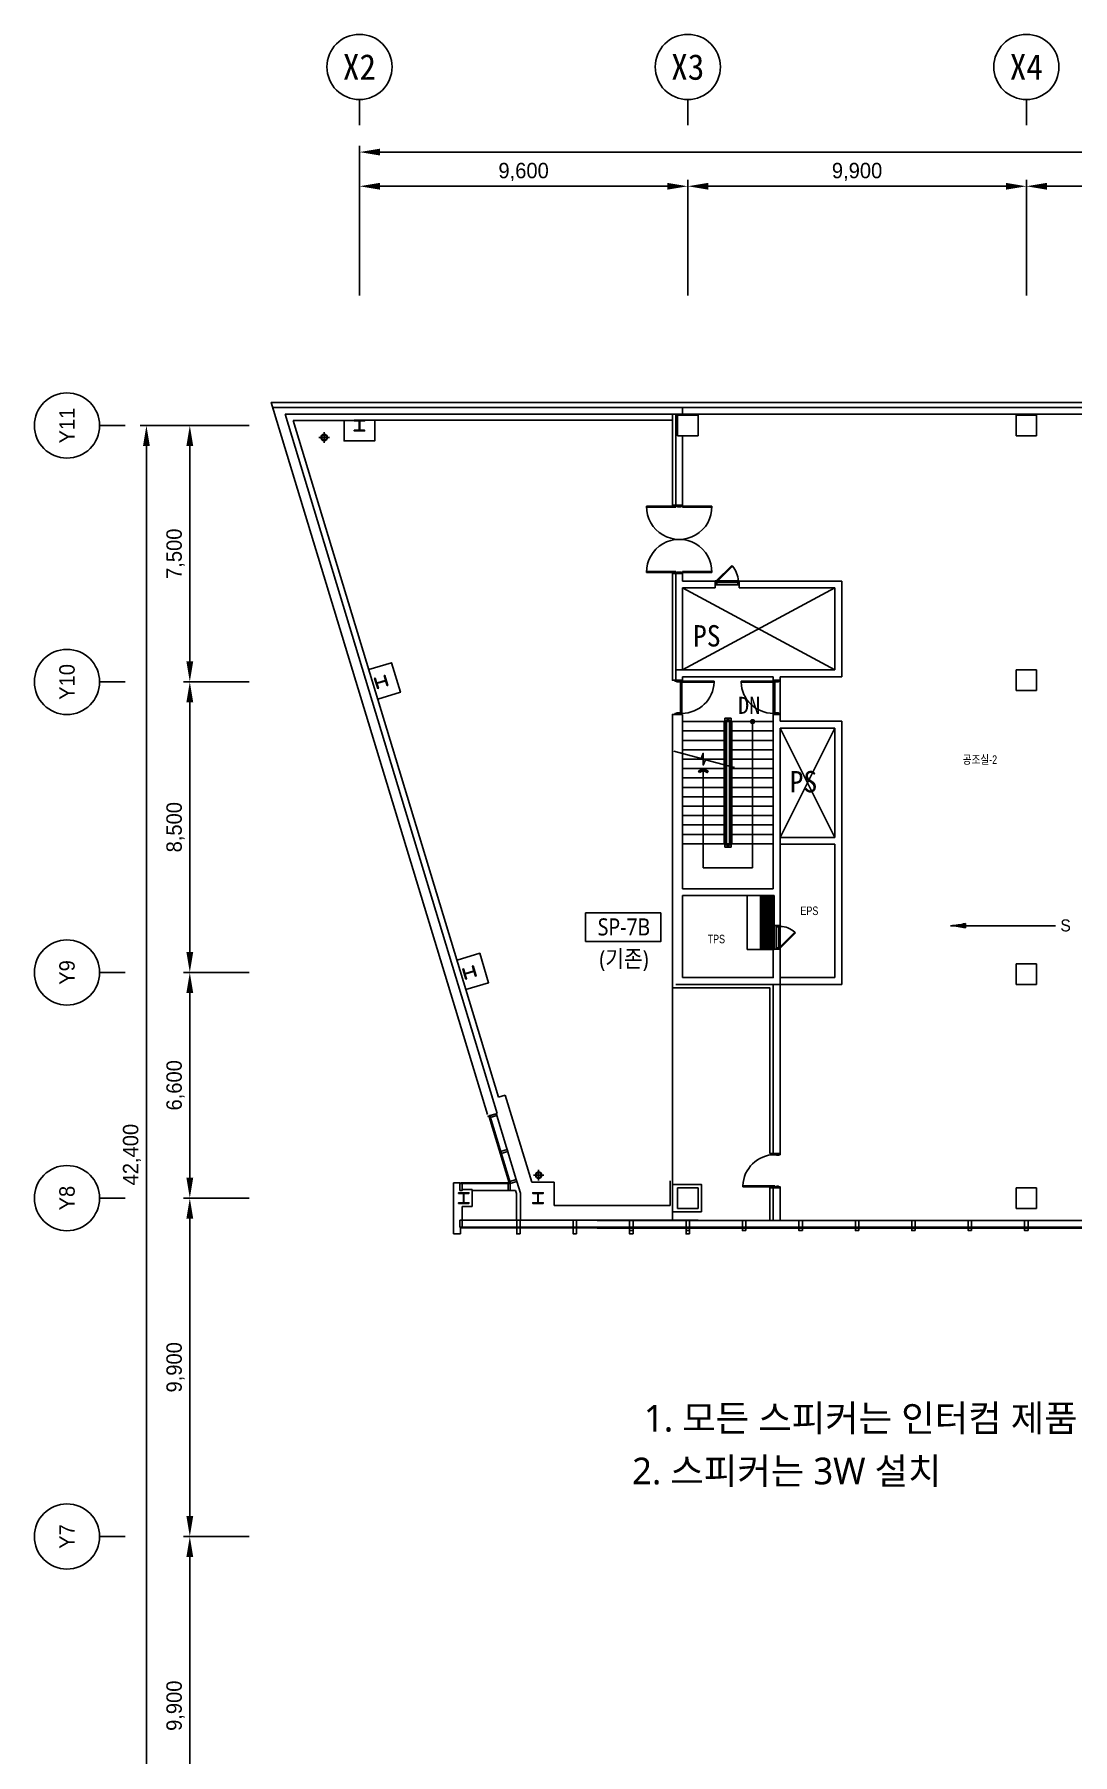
# Model space of a CAD drawing. Header units: millimetres. Extents: x 11414 to 120121, y 3637 to 81420.
# Drawn here: x 11414 to 41768, y 31098 to 81420 of the extents above; entities that cross this region are included whole.
import ezdxf
from ezdxf.enums import TextEntityAlignment as Align

# ---------------------------------------------------------------- set-up
doc = ezdxf.new("R2010")
doc.units = ezdxf.units.MM
doc.header["$LTSCALE"] = 100
doc.linetypes.add('CEN3', pattern=[26, 20, -2, 2, -2])
doc.layers.get('0').update_dxf_attribs({"color": 251})
for name, color, linetype in [('1_추가면적가능영역', 1, 'Continuous'), ('3', 3, 'Continuous'), ('7', 7, 'Continuous'), ('ARC-7$0$A-DOR', 4, 'Continuous'), ('ARC-7$0$ARCH', 9, 'Continuous'), ('ARC-7$0$arch-col', 9, 'Continuous'), ('ARC-7$0$DIM', 7, 'Continuous'), ('ARC-7$0$DOR', 4, 'Continuous'), ('arch', 8, 'Continuous'), ('fire', 2, 'Continuous'), ('sp', 21, 'Continuous'), ('SYM', 7, 'Continuous'), ('W2', 2, 'CEN3')]:
    doc.layers.add(name, color=color, linetype=linetype)
doc.styles.add('ARC-7$0$돋움', font='')
doc.styles.add('ARC-7$0$울릉도l', font='')
doc.styles.add('GHD', font='HYWULM.TTF')
doc.styles.add('lpk', font='HYWULM.TTF')
doc.styles.add('SUKWOO', font='malgun.ttf')
doc.styles.add('돋움', font='')
doc.styles.add('울릉도l', font='')
doc.styles.get('ARC-7$0$돋움').set_extended_font_data('DotumChe')
doc.styles.get('ARC-7$0$울릉도l').set_extended_font_data('Dotum')
doc.styles.get('돋움').set_extended_font_data('DotumChe')
doc.styles.get('울릉도l').set_extended_font_data('Dotum')

# ---------------------------------------------------------------- blocks, each defined once
blk = doc.blocks.new('ARC-7$0$MULLION_100X300')
blk.add_lwpolyline([(0, -50), (0, 50), (300, 50), (300, -50)], close=True)
blk = doc.blocks.new('ARC-7$0$dor-1000x200conc')
at = {"layer": 'ARC-7$0$A-DOR'}
for p, q in [((30, 1140), (30, 200)), ((60, 1140), (30, 1140)), ((60, 1140), (60, 200)), ((30, 200), (60, 200))]:
    blk.add_line(p, q, dxfattribs=at)
for points in [[(0, 200), (0, 0), (30, 0), (30, 45), (45, 45), (45, 155), (30, 155), (30, 200)], [(1000, 200), (1000, 0), (970, 0), (970, 45), (955, 45), (955, 155), (970, 155), (970, 200)]]:
    blk.add_lwpolyline(points, close=True, dxfattribs=at)
blk.add_arc((30, 200), 940, 0, 88.1729, dxfattribs=at)
at = {"layer": 'ARC-7$0$DOR', "color": 9}
for points in [[(30, 200), (970, 200)], [(955, 155), (45, 155)]]:
    blk.add_lwpolyline(points, dxfattribs=at)
blk = doc.blocks.new('ARC-7')
at = {"layer": 'ARC-7$0$ARCH'}
h = blk.add_hatch(color=251, dxfattribs=at)
edge = h.paths.add_edge_path()
edge.add_arc((613428, -436468), 80, -90, 90)
edge.add_arc((613428, -436468), 80, 90, 270)
h = blk.add_hatch(color=251, dxfattribs=at)
edge = h.paths.add_edge_path()
edge.add_arc((613428, -436468), 80, -90, 90)
edge.add_arc((613428, -436468), 80, 90, 270)
blk.add_hatch(color=251, dxfattribs=at).paths.add_polyline_path([(611850, -437923), (611872, -437961), (611988, -437895), (612103, -437961), (612125, -437923), (611988, -437843)])
blk.add_hatch(color=251, dxfattribs=at).paths.add_polyline_path([(611850, -437923), (611872, -437961), (611988, -437895), (612103, -437961), (612125, -437923), (611988, -437843)])
at = {"color": 251}
for p, q in [((601934, -418271), (601934, -419021)), ((611534, -418271), (611534, -419021)), ((621434, -418271), (621434, -419021))]:
    blk.add_line(p, q, dxfattribs=at)
for centre in [(601934, -417318), (611534, -417318), (621434, -417318)]:
    blk.add_circle(centre, 953, dxfattribs=at)
at = {"layer": 'ARC-7$0$ARCH', "color": 251}
for p, q in [((684313, -427128), (608884, -427129)), ((611383, -427279), (599400, -427279)), ((605963, -447929), (599757, -427479)), ((599757, -427479), (611083, -427479)), ((601780, -427663), (599996, -427663)), ((599996, -427663), (606002, -447457)), ((611383, -427479), (608884, -427479)), ((611183, -430138), (611183, -427479)), ((611183, -430138), (611183, -427479)), ((684163, -427278), (611383, -427279)), ((611383, -427479), (611383, -427279)), ((624833, -427479), (611383, -427479)), ((594335, -427808), (595085, -427808)), ((594335, -427808), (595085, -427808)), ((597435, -427808), (595517, -427808)), ((598704, -427808), (596786, -427808)), ((600746, -428155), (601055, -428155)), ((600901, -428309), (600901, -428000)), ((611383, -430138), (611383, -428108)), ((611383, -430138), (611383, -428108)), ((595704, -469608), (595704, -428408)), ((596973, -434708), (596973, -428408)), ((610328, -430168), (611183, -430168)), ((610328, -430168), (611183, -430168)), ((610328, -430198), (611183, -430198)), ((610328, -430198), (611183, -430198)), ((611183, -430138), (611083, -430138)), ((611183, -430138), (611083, -430138)), ((611183, -430138), (611383, -430138)), ((611183, -430138), (611383, -430138)), ((611183, -430198), (611183, -430168)), ((611183, -430198), (611183, -430168)), ((611383, -430198), (611383, -430168)), ((612238, -430168), (611383, -430168)), ((611383, -430198), (611383, -430168)), ((612238, -430168), (611383, -430168)), ((612238, -430198), (611383, -430198)), ((612238, -430198), (611383, -430198)), ((610328, -432078), (611183, -432078)), ((610328, -432078), (611183, -432078)), ((610328, -432108), (611183, -432108)), ((610328, -432108), (611183, -432108)), ((611183, -432138), (611083, -432138)), ((611183, -432138), (611083, -432138)), ((611183, -432108), (611183, -432078)), ((611183, -432108), (611183, -432078)), ((611183, -434958), (611183, -432138)), ((611183, -432138), (611383, -432138)), ((611183, -434958), (611183, -432138)), ((611183, -432138), (611383, -432138)), ((611383, -432108), (611383, -432078)), ((612238, -432078), (611383, -432078)), ((611383, -432108), (611383, -432078)), ((612238, -432078), (611383, -432078)), ((612238, -432108), (611383, -432108)), ((612238, -432108), (611383, -432108)), ((611383, -432358), (611383, -432138)), ((611383, -432358), (611383, -432138)), ((612818, -431901), (612367, -432351)), ((612840, -431922), (612388, -432373)), ((612840, -431922), (612818, -431901)), ((611183, -434958), (611183, -432358)), ((611183, -434958), (611183, -432358)), ((611383, -432358), (612337, -432358)), ((615833, -432558), (611383, -434958)), ((615833, -432558), (611383, -434958)), ((611383, -432558), (612337, -432558)), ((611383, -434958), (611383, -432558)), ((611383, -432558), (612337, -432558)), ((611383, -434958), (611383, -432558)), ((611383, -432558), (615833, -434958)), ((611383, -432558), (615833, -434958)), ((612337, -432358), (612337, -432558)), ((612367, -432351), (612388, -432373)), ((613037, -432358), (616033, -432358)), ((613037, -432358), (613037, -432558)), ((613037, -432558), (615833, -432558)), ((613037, -432558), (615833, -432558)), ((615833, -434958), (615833, -432558)), ((616033, -435158), (616033, -432358)), ((615833, -434958), (615833, -434487)), ((611183, -435258), (611183, -434958)), ((611183, -434958), (615833, -434958)), ((611183, -435258), (611183, -434958)), ((611183, -434958), (615833, -434958)), ((611383, -435258), (611183, -435258)), ((611383, -435258), (611183, -435258)), ((614033, -435158), (611383, -435158)), ((611383, -435158), (611383, -435258)), ((614033, -435158), (611383, -435158)), ((611383, -435158), (611383, -435258)), ((614033, -441358), (614033, -435158)), ((614033, -441358), (614033, -435158)), ((616033, -435158), (614233, -435158)), ((616033, -435158), (614233, -435158)), ((614233, -436458), (614233, -435158)), ((594335, -435308), (595085, -435308)), ((598704, -435308), (596786, -435308)), ((598704, -435308), (596786, -435308)), ((612302, -435288), (611363, -435288)), ((611363, -435288), (611363, -435318)), ((612302, -435288), (611363, -435288)), ((611363, -435288), (611363, -435318)), ((612302, -435318), (611363, -435318)), ((612302, -435318), (611363, -435318)), ((612302, -435318), (612302, -435288)), ((612302, -435318), (612302, -435288)), ((613093, -435288), (614033, -435288)), ((613093, -435318), (613093, -435288)), ((613093, -435318), (614033, -435318)), ((614033, -435288), (614033, -435318)), ((596973, -443208), (596973, -435908)), ((611183, -436258), (611383, -436258)), ((611183, -436258), (611383, -436258)), ((611383, -436258), (611383, -441358)), ((611383, -436258), (611383, -441358)), ((611383, -436468), (612613, -436468)), ((611383, -436468), (612613, -436468)), ((611383, -436743), (612593, -436743)), ((611383, -436743), (612593, -436743)), ((612593, -436468), (612593, -440043)), ((612593, -436468), (612593, -440043)), ((612613, -436368), (612803, -436368)), ((612613, -436368), (612613, -440143)), ((612613, -436368), (612803, -436368)), ((612613, -436368), (612613, -440143)), ((612663, -436418), (612753, -436418)), ((612663, -436418), (612663, -440093)), ((612663, -436418), (612753, -436418)), ((612663, -436418), (612663, -440093)), ((612663, -436468), (612753, -436468)), ((612663, -436468), (612753, -436468)), ((612753, -436418), (612753, -440093)), ((612753, -436418), (612753, -440093)), ((612803, -436368), (612803, -440143)), ((612803, -436368), (612803, -440143)), ((612803, -436468), (614033, -436468)), ((612803, -436468), (614033, -436468)), ((612823, -436468), (612823, -440043)), ((612823, -436468), (612823, -440043)), ((612823, -436743), (614033, -436743)), ((612823, -436743), (614033, -436743)), ((613428, -436468), (613428, -440743)), ((613428, -436468), (613428, -440743)), ((614233, -436458), (615833, -436458)), ((614233, -436458), (616033, -436458)), ((615833, -436658), (614233, -436658)), ((614233, -436658), (614233, -444158)), ((615833, -436658), (614233, -436658)), ((614233, -436658), (614233, -442430)), ((615833, -437158), (615833, -436658)), ((615833, -439858), (615833, -436658)), ((616033, -444158), (616033, -436458)), ((611383, -437018), (612593, -437018)), ((611383, -437018), (612593, -437018)), ((611383, -437293), (612593, -437293)), ((611383, -437293), (612593, -437293)), ((612823, -437018), (614033, -437018)), ((612823, -437018), (614033, -437018)), ((612823, -437293), (614033, -437293)), ((612823, -437293), (614033, -437293)), ((611383, -437568), (612593, -437568)), ((611383, -437568), (612593, -437568)), ((612823, -437568), (614033, -437568)), ((612823, -437568), (614033, -437568)), ((611383, -437843), (612593, -437843)), ((611383, -437843), (612593, -437843)), ((611383, -438118), (612593, -438118)), ((611383, -438118), (612593, -438118)), ((611988, -437843), (611988, -440743)), ((611988, -437843), (611988, -440743)), ((612823, -437843), (614033, -437843)), ((612823, -437843), (614033, -437843)), ((612823, -438118), (614033, -438118)), ((612823, -438118), (614033, -438118)), ((616033, -440708), (616033, -437858)), ((611383, -438393), (612593, -438393)), ((611383, -438393), (612593, -438393)), ((611383, -438668), (612593, -438668)), ((611383, -438668), (612593, -438668)), ((612823, -438393), (614033, -438393)), ((612823, -438393), (614033, -438393)), ((612823, -438668), (614033, -438668)), ((612823, -438668), (614033, -438668)), ((611383, -438943), (612593, -438943)), ((611383, -438943), (612593, -438943)), ((611383, -439218), (612593, -439218)), ((611383, -439218), (612593, -439218)), ((612823, -438943), (614033, -438943)), ((612823, -438943), (614033, -438943)), ((612823, -439218), (614033, -439218)), ((612823, -439218), (614033, -439218)), ((611383, -439493), (612593, -439493)), ((611383, -439493), (612593, -439493)), ((611383, -439768), (612593, -439768)), ((611383, -439768), (612593, -439768)), ((612823, -439493), (614033, -439493)), ((612823, -439493), (614033, -439493)), ((612823, -439768), (614033, -439768)), ((612823, -439768), (614033, -439768)), ((611383, -440043), (612613, -440043)), ((611383, -440043), (612613, -440043)), ((612613, -440143), (612803, -440143)), ((612613, -440143), (612803, -440143)), ((612663, -440043), (612753, -440043)), ((612663, -440043), (612753, -440043)), ((612663, -440093), (612753, -440093)), ((612663, -440093), (612753, -440093)), ((612803, -440043), (614033, -440043)), ((612803, -440043), (614033, -440043)), ((615833, -439858), (614233, -439858)), ((615833, -439858), (614233, -439858)), ((614233, -440058), (615833, -440058)), ((615633, -440058), (614233, -440058)), ((614233, -440058), (615833, -440058)), ((615833, -443958), (615833, -440058)), ((613428, -440743), (611988, -440743)), ((613428, -440743), (611988, -440743)), ((611383, -441358), (614033, -441358)), ((611383, -441358), (614033, -441358)), ((614033, -441558), (611383, -441558)), ((614033, -442430), (614033, -441558)), ((615833, -443958), (615833, -441408)), ((614233, -442430), (614033, -442430)), ((614662, -442627), (614211, -443079)), ((614683, -442648), (614233, -443100)), ((614662, -442627), (614683, -442648)), ((614233, -443100), (614211, -443079)), ((594335, -443808), (595085, -443808)), ((598704, -443808), (596786, -443808)), ((598704, -443808), (596786, -443808)), ((611083, -444258), (611083, -451058)), ((614233, -444158), (611183, -444158)), ((613933, -444258), (613933, -449108)), ((613933, -444258), (613933, -449108)), ((614033, -449108), (614033, -444158)), ((614033, -449108), (614033, -444158)), ((614233, -443958), (615833, -443958)), ((614233, -443958), (615833, -443958)), ((614233, -449108), (614233, -444158)), ((614233, -444158), (616033, -444158)), ((596973, -449808), (596973, -444408)), ((606002, -447457), (606198, -447398)), ((606198, -447398), (606969, -449939)), ((605963, -447929), (605675, -448016)), ((605751, -448024), (605728, -448031)), ((606313, -449958), (605728, -448031)), ((606336, -449951), (605751, -448024)), ((606518, -449864), (605951, -447995)), ((614233, -449108), (613933, -449108)), ((607018, -449735), (607327, -449735)), ((607173, -449890), (607173, -449581)), ((604683, -449958), (604890, -449958)), ((604683, -451458), (604683, -449958)), ((604890, -449958), (604890, -449982)), ((604903, -449958), (606313, -449958)), ((604903, -449982), (604903, -449958)), ((604903, -449982), (606313, -449982)), ((605233, -450158), (604940, -450158)), ((605233, -450658), (605233, -450158)), ((606283, -450182), (605233, -450182)), ((606336, -449951), (606313, -449958)), ((606313, -449982), (606313, -449958)), ((606343, -450182), (606499, -450182)), ((606499, -450182), (606528, -450276)), ((606528, -451058), (606528, -450276)), ((606535, -449922), (606638, -450260)), ((606638, -451058), (606638, -450260)), ((606969, -449939), (607623, -449939)), ((607623, -449939), (607623, -450624)), ((611023, -450624), (611023, -449899)), ((613143, -450048), (614083, -450048)), ((613143, -450078), (613143, -450048)), ((613143, -450048), (614083, -450048)), ((613143, -450078), (613143, -450048)), ((613143, -450078), (614083, -450078)), ((613143, -450078), (614083, -450078)), ((613933, -450108), (613933, -451059)), ((613933, -450108), (613933, -451059)), ((614233, -450108), (613933, -450108)), ((614033, -451059), (614033, -450108)), ((614033, -451059), (614033, -450108)), ((614083, -450078), (614083, -450048)), ((614083, -450078), (614083, -450048)), ((614233, -451059), (614233, -450108)), ((594335, -450408), (595085, -450408)), ((598704, -450408), (596786, -450408)), ((598704, -450408), (596786, -450408)), ((604940, -451058), (604940, -450658)), ((604940, -450658), (605233, -450658)), ((607623, -450624), (611023, -450624)), ((596973, -459708), (596973, -451008)), ((604890, -451458), (604890, -451258)), ((604903, -451258), (604903, -451282)), ((604903, -451258), (611833, -451258)), ((604903, -451282), (611833, -451282)), ((604940, -451058), (611833, -451058)), ((608884, -451059), (630583, -451059)), ((608884, -451259), (630583, -451259)), ((608884, -451283), (630583, -451283)), ((604890, -451458), (604683, -451458)), ((594335, -460308), (595085, -460308)), ((598704, -460308), (596786, -460308)), ((598704, -460308), (596786, -460308)), ((596973, -469608), (596973, -460908))]:
    blk.add_line(p, q, dxfattribs=at)
for points in [[(605676, -447960), (599355, -427129), (611833, -427129)], [(602383, -427663), (602383, -428259), (601483, -428259), (601483, -427663)], [(611083, -427654), (602085, -427654)], [(611083, -427479), (611083, -430138)], [(611083, -427479), (611083, -430138)], [(611083, -432138), (611083, -435258), (611183, -435258)], [(611083, -432138), (611083, -435258), (611183, -435258)], [(612992, -432396), (612382, -432396)], [(612992, -432471), (612382, -432471)], [(613007, -432351), (612409, -432351)], [(602207, -434948), (602871, -434747), (603132, -435608), (602468, -435810)], [(611318, -436213), (611318, -435303)], [(611318, -436213), (611318, -435303)], [(611363, -435288), (611363, -436228)], [(611363, -435288), (611363, -436228)], [(614033, -435288), (614033, -436228)], [(614078, -436213), (614078, -435303)], [(611183, -436258), (611083, -436258), (611083, -444258), (613933, -444258), (613933, -449108)], [(611183, -436258), (611083, -436258), (611083, -444258), (613933, -444258), (613933, -449108)], [(614233, -436458), (614233, -436458)], [(614233, -436458), (614233, -436458)], [(615833, -439858), (614233, -436658)], [(615833, -436658), (614233, -439858)], [(615833, -439858), (614233, -436658)], [(611125, -437337), (611925, -437552), (611988, -437395), (611988, -437742), (612051, -437585), (612895, -437812)], [(614033, -442430), (614033, -441558), (611383, -441558), (611383, -443958)], [(614113, -442475), (614113, -443085)], [(614188, -442475), (614188, -443085)], [(614233, -442460), (614233, -443057)], [(604786, -443448), (605450, -443247), (605711, -444108), (605047, -444310)], [(614033, -443130), (614233, -443130), (614233, -444158), (611183, -444158)], [(611383, -443958), (614033, -443958), (614033, -443130)], [(611383, -443958), (614033, -443958), (614033, -443130), (614233, -443130)], [(613933, -450108), (613933, -451059)], [(613933, -450108), (613933, -451059)]]:
    blk.add_lwpolyline(points, dxfattribs=at)
for points in [[(601958, -427674, 0.414214), (601940, -427692), (601940, -427926, 0.414214), (601958, -427944), (602085, -427944), (602085, -427964), (601780, -427964), (601780, -427944), (601907, -427944, 0.414214), (601925, -427926), (601925, -427692, 0.414214), (601907, -427674), (601780, -427674), (601780, -427654), (602085, -427654), (602085, -427674)], [(602707, -435293, 0.414214), (602685, -435281), (602461, -435349, 0.414214), (602449, -435372), (602486, -435493), (602467, -435499), (602378, -435207), (602397, -435201), (602434, -435323, 0.414214), (602457, -435335), (602681, -435267, 0.414214), (602693, -435245), (602656, -435123), (602675, -435117), (602763, -435409), (602744, -435415)], [(605287, -443793, 0.414214), (605264, -443781), (605040, -443849, 0.414214), (605028, -443872), (605065, -443993), (605046, -443999), (604958, -443707), (604977, -443701), (605014, -443823, 0.414214), (605036, -443835), (605260, -443767, 0.414214), (605272, -443745), (605235, -443623), (605254, -443617), (605343, -443909), (605324, -443915)], [(605008, -450273, 0.414214), (604990, -450291), (604990, -450525, 0.414214), (605008, -450543), (605135, -450543), (605135, -450563), (604830, -450563), (604830, -450543), (604957, -450543, 0.414214), (604975, -450525), (604975, -450291, 0.414214), (604957, -450273), (604830, -450273), (604830, -450253), (605135, -450253), (605135, -450273)], [(607179, -450273, 0.414214), (607161, -450291), (607161, -450525, 0.414214), (607179, -450543), (607306, -450543), (607306, -450563), (607001, -450563), (607001, -450543), (607128, -450543, 0.414214), (607146, -450525), (607146, -450291, 0.414214), (607128, -450273), (607001, -450273), (607001, -450253), (607306, -450253), (607306, -450273)]]:
    blk.add_lwpolyline(points, format="xyb", close=True, dxfattribs=at)
for points in [[(611233, -427508), (611833, -427508), (611833, -428108), (611233, -428108)], [(611233, -427508), (611833, -427508), (611833, -428108), (611233, -428108)], [(611233, -427508), (611833, -427508), (611833, -428108), (611233, -428108)], [(611183, -430138), (611383, -430138), (611383, -430168), (611338, -430168), (611338, -430183), (611228, -430183), (611228, -430168), (611183, -430168)], [(611183, -430138), (611383, -430138), (611383, -430168), (611338, -430168), (611338, -430183), (611228, -430183), (611228, -430168), (611183, -430168)], [(611183, -432138), (611383, -432138), (611383, -432108), (611338, -432108), (611338, -432093), (611228, -432093), (611228, -432108), (611183, -432108)], [(611183, -432138), (611383, -432138), (611383, -432108), (611338, -432108), (611338, -432093), (611228, -432093), (611228, -432108), (611183, -432108)], [(612337, -432351), (612337, -432471), (612382, -432471), (612382, -432396), (612367, -432396), (612367, -432351)], [(613037, -432351), (613037, -432471), (612992, -432471), (612992, -432396), (613007, -432396), (613007, -432351)], [(611363, -435258), (611163, -435258), (611163, -435288), (611208, -435288), (611208, -435303), (611318, -435303), (611318, -435288), (611363, -435288)], [(611363, -435258), (611163, -435258), (611163, -435288), (611208, -435288), (611208, -435303), (611318, -435303), (611318, -435288), (611363, -435288)], [(614033, -435258), (614233, -435258), (614233, -435288), (614188, -435288), (614188, -435303), (614078, -435303), (614078, -435288), (614033, -435288)], [(611363, -436258), (611163, -436258), (611163, -436228), (611208, -436228), (611208, -436213), (611318, -436213), (611318, -436228), (611363, -436228)], [(611363, -436258), (611163, -436258), (611163, -436228), (611208, -436228), (611208, -436213), (611318, -436213), (611318, -436228), (611363, -436228)], [(614033, -436258), (614233, -436258), (614233, -436228), (614188, -436228), (614188, -436213), (614078, -436213), (614078, -436228), (614033, -436228)], [(611872, -437961), (611988, -437895), (612103, -437961), (612125, -437923), (611988, -437843), (611850, -437923)], [(611872, -437961), (611988, -437895), (612103, -437961), (612125, -437923), (611988, -437843), (611850, -437923)], [(614233, -442430), (614113, -442430), (614113, -442475), (614188, -442475), (614188, -442460), (614233, -442460)], [(614233, -443130), (614113, -443130), (614113, -443085), (614188, -443085), (614188, -443100), (614233, -443100)], [(605951, -447995), (605934, -447938), (605742, -447996), (605760, -448053)], [(606271, -449048), (606253, -448990), (606062, -449048), (606079, -449106)], [(614233, -449108), (614083, -449108), (614083, -449138), (614128, -449138), (614128, -449153), (614188, -449153), (614188, -449138), (614233, -449138)], [(614233, -449108), (614083, -449108), (614083, -449138), (614128, -449138), (614128, -449153), (614188, -449153), (614188, -449138), (614233, -449138)], [(606536, -449922), (606518, -449864), (606327, -449922), (606344, -449980)], [(604865, -450182), (604865, -449982), (604940, -449982), (604940, -450182)], [(606343, -449982), (606283, -449982), (606283, -450182), (606343, -450182)], [(611083, -450008), (611933, -450008), (611933, -450808), (611083, -450808)], [(611233, -450108), (611833, -450108), (611833, -450708), (611233, -450708)], [(611233, -450108), (611833, -450108), (611833, -450708), (611233, -450708)], [(614233, -450108), (614083, -450108), (614083, -450078), (614128, -450078), (614128, -450063), (614188, -450063), (614188, -450078), (614233, -450078)], [(614233, -450108), (614083, -450108), (614083, -450078), (614128, -450078), (614128, -450063), (614188, -450063), (614188, -450078), (614233, -450078)], [(604865, -451058), (604865, -451258), (604940, -451258), (604940, -451058)], [(606633, -451458), (606533, -451458), (606533, -451058), (606633, -451058)], [(608283, -451458), (608183, -451458), (608183, -451058), (608283, -451058)], [(609933, -451458), (609833, -451458), (609833, -451058), (609933, -451058)], [(611583, -451458), (611483, -451458), (611483, -451058), (611583, -451058)], [(621483, -451359), (621383, -451359), (621383, -451059), (621483, -451059)]]:
    blk.add_lwpolyline(points, close=True, dxfattribs=at)
for centre, radius in [((593382, -427808), 953), ((593382, -427808), 953), ((600901, -428155), 93.8), ((600901, -428155), 75), ((593382, -435308), 953), ((593382, -443808), 953), ((593382, -450408), 953), ((607173, -449735), 93.8), ((607173, -449735), 75), ((593382, -460308), 953)]:
    blk.add_circle(centre, radius, dxfattribs=at)
for centre, radius, start, end in [((611283, -430183), 955, 179.1, 0.9), ((611283, -430183), 955, 179.1, 0.9), ((611283, -432093), 955, 359.1, 180.9), ((611283, -432093), 955, 359.1, 180.9), ((612321, -432371), 686, 1.6269, 40.8958), ((611363, -435288), 940, 270, 358.1729), ((611363, -435288), 940, 270, 358.1729), ((614033, -435288), 940, 181.8271, 270), ((614213, -443145), 686, 49.1042, 88.3731), ((614083, -450078), 940, 90, 178.1729), ((614083, -450078), 940, 90, 178.1729)]:
    blk.add_arc(centre, radius, start, end, dxfattribs=at)
for points in [[(595604, -428408), (595804, -428408), (595704, -427808)], [(596873, -428408), (597073, -428408), (596973, -427808)], [(596873, -434708), (597073, -434708), (596973, -435308)], [(596873, -435908), (597073, -435908), (596973, -435308)], [(596873, -443208), (597073, -443208), (596973, -443808)], [(596873, -444408), (597073, -444408), (596973, -443808)], [(596873, -449808), (597073, -449808), (596973, -450408)], [(596873, -451008), (597073, -451008), (596973, -450408)], [(596873, -459708), (597073, -459708), (596973, -460308)], [(596873, -460908), (597073, -460908), (596973, -460308)]]:
    blk.add_solid(points, dxfattribs=at)
at = {"layer": 'ARC-7$0$arch-col', "color": 251}
for p, q in [((621133, -427508), (621733, -427508)), ((621133, -428108), (621133, -427508)), ((621133, -427508), (621733, -427508)), ((621133, -428108), (621133, -427508)), ((621733, -427508), (621733, -428108)), ((621733, -427508), (621733, -428108)), ((621733, -428108), (621133, -428108)), ((621733, -428108), (621133, -428108)), ((621133, -434958), (621733, -434958)), ((621133, -435558), (621133, -434958)), ((621133, -434958), (621733, -434958)), ((621133, -435558), (621133, -434958)), ((621733, -434958), (621733, -435558)), ((621733, -434958), (621733, -435558)), ((621733, -435558), (621133, -435558)), ((621733, -435558), (621133, -435558)), ((621133, -443558), (621733, -443558)), ((621133, -444158), (621133, -443558)), ((621133, -443558), (621733, -443558)), ((621133, -444158), (621133, -443558)), ((621733, -443558), (621733, -444158)), ((621733, -443558), (621733, -444158)), ((621733, -444158), (621133, -444158)), ((621733, -444158), (621133, -444158)), ((621133, -450108), (621733, -450108)), ((621133, -450708), (621133, -450108)), ((621733, -450108), (621733, -450708)), ((621733, -450708), (621133, -450708))]:
    blk.add_line(p, q, dxfattribs=at)
at = {"layer": 'ARC-7$0$DIM', "color": 251}
for p, q in [((601933, -423708), (601933, -419621)), ((602533, -419808), (683033, -419808)), ((601933, -424008), (601933, -420621)), ((611533, -424008), (611533, -420621)), ((611533, -424008), (611533, -420621)), ((621433, -424008), (621433, -420621)), ((621433, -424008), (621433, -420621)), ((602533, -420808), (610933, -420808)), ((612133, -420808), (620833, -420808)), ((622033, -420808), (630733, -420808))]:
    blk.add_line(p, q, dxfattribs=at)
for points in [[(602533, -419708), (602533, -419908), (601933, -419808)], [(602533, -420708), (602533, -420908), (601933, -420808)], [(610933, -420708), (610933, -420908), (611533, -420808)], [(612133, -420708), (612133, -420908), (611533, -420808)], [(620833, -420708), (620833, -420908), (621433, -420808)], [(622033, -420708), (622033, -420908), (621433, -420808)]]:
    blk.add_solid(points, dxfattribs=at)
at = {"layer": 'ARC-7$0$ARCH', "color": 251, "xscale": -1, "rotation": 90}
blk.add_blockref('ARC-7$0$dor-1000x200conc', (614233, -435258), dxfattribs=at)
at = {"layer": 'ARC-7$0$ARCH', "color": 251, "rotation": 90}
for p in [(609883, -451359), (611533, -451359), (613183, -451359), (614833, -451359), (616483, -451359), (618133, -451359), (619783, -451359)]:
    blk.add_blockref('ARC-7$0$MULLION_100X300', p, dxfattribs=at)
at = {"color": 251, "style": 'ARC-7$0$돋움'}
for tag, p in [('X2', (601934, -417318)), ('X3', (611534, -417318)), ('X4', (621434, -417318)), ('X5', (631334, -417376)), ('X6', (641232, -417318)), ('X7', (651134, -417318)), ('X8', (661034, -417318)), ('X9', (667634, -417318)), ('X10', (676134, -417318)), ('X11', (683634, -417318))]:
    blk.add_attdef(tag, text='', height=750, dxfattribs=at).set_placement(p, align=Align.MIDDLE_CENTER)
at = {"layer": 'ARC-7$0$ARCH', "color": 251, "style": 'ARC-7$0$돋움'}
for p in [(611685, -434272), (614511, -438538)]:
    blk.add_text('PS', height=625, dxfattribs=at).set_placement(p)
blk.add_text('DN', height=500, dxfattribs=at).set_placement((613328, -436242), align=Align.CENTER)
blk.add_text('DN', height=500, dxfattribs=at).set_placement((613328, -436242), align=Align.CENTER)
at = {"layer": 'ARC-7$0$ARCH', "color": 251, "style": 'ARC-7$0$울릉도l'}
blk.add_text('42,400', height=450, rotation=90, dxfattribs=at).set_placement((595467, -450037))
at = {"layer": 'ARC-7$0$ARCH', "color": 251, "char_height": 450, "attachment_point": 5, "rotation": 90, "style": 'ARC-7$0$울릉도l'}
for s, insert in [('7,500', (596555, -431558)), ('8,500', (596555, -439558)), ('6,600', (596555, -447108)), ('9,900', (596555, -455358)), ('9,900', (596555, -465258))]:
    blk.add_mtext(s, dxfattribs=dict(at, insert=insert))
at = {"layer": 'ARC-7$0$ARCH', "color": 251}
for tag, height, style, p in [('Y11', 450, 'ARC-7$0$울릉도l', (593382, -427808)), ('Y10', 450, 'ARC-7$0$울릉도l', (593382, -435308)), ('Y9', 450, 'ARC-7$0$울릉도l', (593382, -443808)), ('Y8', 450, 'ARC-7$0$울릉도l', (593382, -450408)), ('Y7', 450, 'ARC-7$0$울릉도l', (593382, -460308)), ('Y6', 750, 'ARC-7$0$돋움', (593382, -470208))]:
    blk.add_attdef(tag, text='', height=height, rotation=90, dxfattribs=dict(at, style=style)).set_placement(p, align=Align.MIDDLE_CENTER)
at = {"layer": 'ARC-7$0$DIM', "color": 251, "char_height": 450, "attachment_point": 5, "style": 'ARC-7$0$울릉도l'}
for s, insert in [('9,600', (606733, -420390)), ('9,900', (616483, -420390))]:
    blk.add_mtext(s, dxfattribs=dict(at, insert=insert))
blk = doc.blocks.new('JJ')
at = {"color": 3}
for p, q in [((6, -1.6), (0, -1.6)), ((6, -1.7), (0, -1.7)), ((6, -1.8), (0, -1.8)), ((6, -1.9), (0, -1.9)), ((6, -2), (0, -2)), ((6, -2.1), (0, -2.1)), ((6, -2.2), (0, -2.2)), ((6, -2.3), (0, -2.3)), ((6, -2.4), (0, -2.4)), ((6, -2.5), (0, -2.5)), ((6, -2.6), (0, -2.6)), ((6, -2.7), (0, -2.7)), ((6, -2.8), (0, -2.8)), ((6, -2.9), (0, -2.9))]:
    blk.add_line(p, q, dxfattribs=at)
blk = doc.blocks.new('*X5')
at = {"color": 0, "linetype": 'Continuous'}
for p, q in [((46621, 40970), (46652, 40970)), ((46621, 40949), (46769, 40949)), ((46621, 40928), (46970, 40928)), ((46621, 40906), (46769, 40906)), ((46621, 40885), (46652, 40885))]:
    blk.add_line(p, q, dxfattribs=at)
blk = doc.blocks.new('G2')
at = {"layer": 'SYM', "color": 2, "linetype": 'Continuous'}
blk.add_lwpolyline([(0, 0, -0.040792), (349, -49), (349, 0), (349, 49, -0.040792), (0, 0, -0.040792)], format="xyb", dxfattribs=at)
at = {"layer": 'SYM', "color": 2, "linetype": 'Continuous', "rotation": 180}
blk.add_blockref('*X5', (46970, 40928), dxfattribs=at)

msp = doc.modelspace()

# ---------------------------------------------------------------- linework, layer by layer
at = {"color": 3}
for p, q in [((32253, 56225, 0), (33043, 56225, 0)), ((32253, 54646, 0), (32253, 56225, 0)), ((32648, 56225, 0), (32648, 54646, 0)), ((33043, 56225, 0), (33043, 54646, 0)), ((33043, 54646, 0), (32253, 54646, 0))]:
    msp.add_line(p, q, dxfattribs=at)
at = {"layer": '1_추가면적가능영역', "elevation": 0}
msp.add_lwpolyline([(27528, 54881), (29729, 54881), (29729, 55722), (27528, 55722)], close=True, dxfattribs=at)
at = {"layer": 'sp', "color": 3, "linetype": 'Continuous'}
msp.add_line((41269, 55346, 0), (38201, 55346, 0), dxfattribs=at)

# ---------------------------------------------------------------- block references
at = {"color": 21, "linetype": 'Continuous'}
msp.add_blockref('ARC-7', (-581016, 497785, 0), dxfattribs=at)
at = {"layer": '3', "xscale": 263.1578947324306, "yscale": 263.1578947324306, "zscale": 263.1578947324306, "rotation": 90}
msp.add_blockref('JJ', (32253, 54646, 0), dxfattribs=at)
at = {"layer": 'sp', "color": 3, "linetype": 'Continuous', "xscale": 1.25, "yscale": 1.25, "zscale": 1.25}
msp.add_blockref('G2', (38201, 55346, 0), dxfattribs=at)

# ---------------------------------------------------------------- texts
at = {"color": 251, "style": '돋움'}
for tag, p in [('X2', (20917, 80467, 0)), ('X3', (30517, 80467, 0)), ('X4', (40417, 80467, 0))]:
    msp.add_attdef(tag, text='1', height=750, dxfattribs=at).set_placement(p, align=Align.MIDDLE_CENTER)
at = {"layer": '1_추가면적가능영역', "style": 'SUKWOO', "width": 0.87}
for s, p in [('SP-7B', (28652, 55061, 0)), ('(기존)', (28652, 54130, 0))]:
    msp.add_text(s, height=500, dxfattribs=at).set_placement(p, align=Align.CENTER)
at = {"layer": '7', "style": 'GHD', "width": 0.8}
for s, p in [('공조실-2', (38557, 60079, 0)), ('EPS', (33811, 55657, 0)), ('TPS', (31098, 54831, 0))]:
    msp.add_text(s, height=250, dxfattribs=at).set_placement(p)
at = {"layer": 'arch', "color": 251, "style": '울릉도l'}
for tag, p in [('Y11', (12366, 69977, 0)), ('Y10', (12366, 62477, 0)), ('Y9', (12366, 53977, 0)), ('Y8', (12366, 47377, 0)), ('Y7', (12366, 37477, 0))]:
    msp.add_attdef(tag, text='1', height=450, rotation=90, dxfattribs=at).set_placement(p, align=Align.MIDDLE_CENTER)
at = {"layer": 'fire', "style": 'SUKWOO'}
for s, p in [('1. 모든 스피커는 인터컴 제품 사용', (36688, 40946, 0)), ('2. 스피커는 3W 설치', (33413, 39403, 0))]:
    msp.add_text(s, height=780.3, dxfattribs=at).set_placement(p, align=Align.MIDDLE)
at = {"layer": 'W2', "style": 'lpk'}
msp.add_text('S', height=352, dxfattribs=at).set_placement((41564, 55354, 0), align=Align.MIDDLE_CENTER)

doc.saveas('drawing.dxf')
